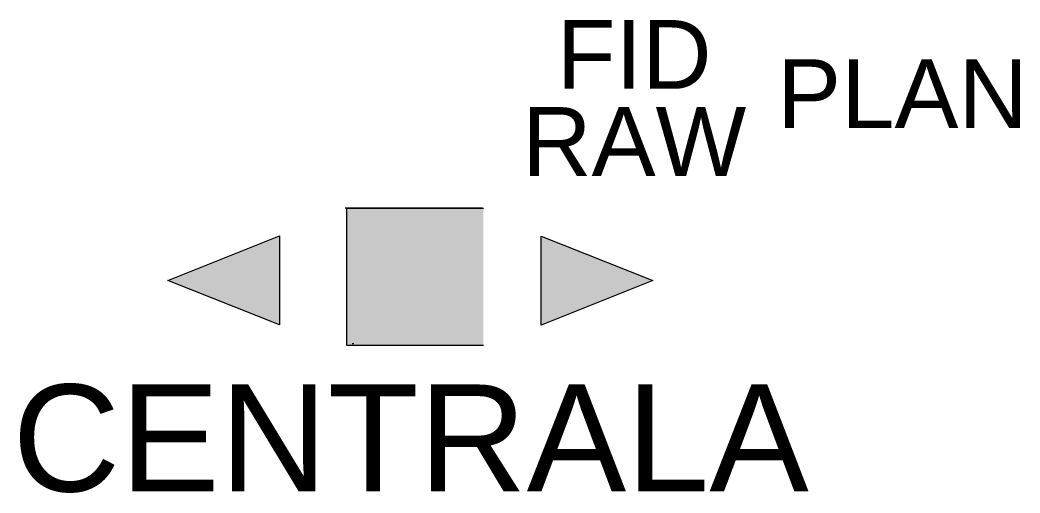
# Model space of a CAD drawing. Header units: millimetres. Extents: x -1032 to 1587, y -565 to 673.
import ezdxf
from ezdxf.enums import TextEntityAlignment as Align

# ---------------------------------------------------------------- set-up
doc = ezdxf.new("R2010")
doc.units = ezdxf.units.MM
doc.header["$LTSCALE"] = 0.25
doc.styles.add('opis_czujki', font='arial.ttf')
doc.styles.add('opis_czujki_2', font='arial.ttf')
doc.styles.add('ROMANS', font='ROMANS.shx', dxfattribs={"width": 0.8})

msp = doc.modelspace()

# ---------------------------------------------------------------- hatches: boundary and pattern name
for points in [[(-177.1, -177.9), (181.5, -177.9), (181.5, 180.7), (-177.1, 180.7)], [(-352.5, -125), (-352.5, 108.3), (-645.1, -8.9)], [(332.9, 107.1), (332.9, -126.1), (625.5, -8.9)]]:
    msp.add_hatch(color=256).paths.add_polyline_path(points)

# ---------------------------------------------------------------- linework, layer by layer
for p, q in [((-180.1, 181.4), (178.6, 181.4)), ((-177.1, 180.7), (-177.1, -177.9)), ((-177.1, 180.7), (181.5, 180.7)), ((-645.1, -8.9), (-352.5, 108.3)), ((-352.5, 108.3), (-352.5, -125)), ((332.9, 107.1), (625.5, -8.9)), ((332.9, -126.1), (332.9, 107.1)), ((-352.5, -125), (-645.1, -8.9)), ((625.5, -8.9), (332.9, -126.1)), ((-177.1, -177.9), (181.5, -177.9))]:
    msp.add_line(p, q)

# ---------------------------------------------------------------- texts
for tag, text, height, style, flags, p in [('FID', 'XX', 180, 'opis_czujki_2', 9, (576.8, 582.8)), ('RAW', 'XX', 180, 'opis_czujki_2', 9, (576.8, 354.9)), ('CENTRALA', 'xx', 280, 'opis_czujki', 8, (-9, -421.1))]:
    msp.add_attdef(tag, text=text, height=height, dxfattribs=dict(style=style, flags=flags)).set_placement(p, align=Align.MIDDLE_CENTER)
at = {"style": 'opis_czujki_2', "flags": 9}
msp.add_attdef('PLAN', (951, 389.9), 'xx', height=180, dxfattribs=at)
at = {"style": 'ROMANS', "width": 0.8, "flags": 13}
msp.add_attdef('TYP', (-162.3, -175.4), 'VN13', height=2, dxfattribs=at)

doc.saveas('drawing.dxf')
